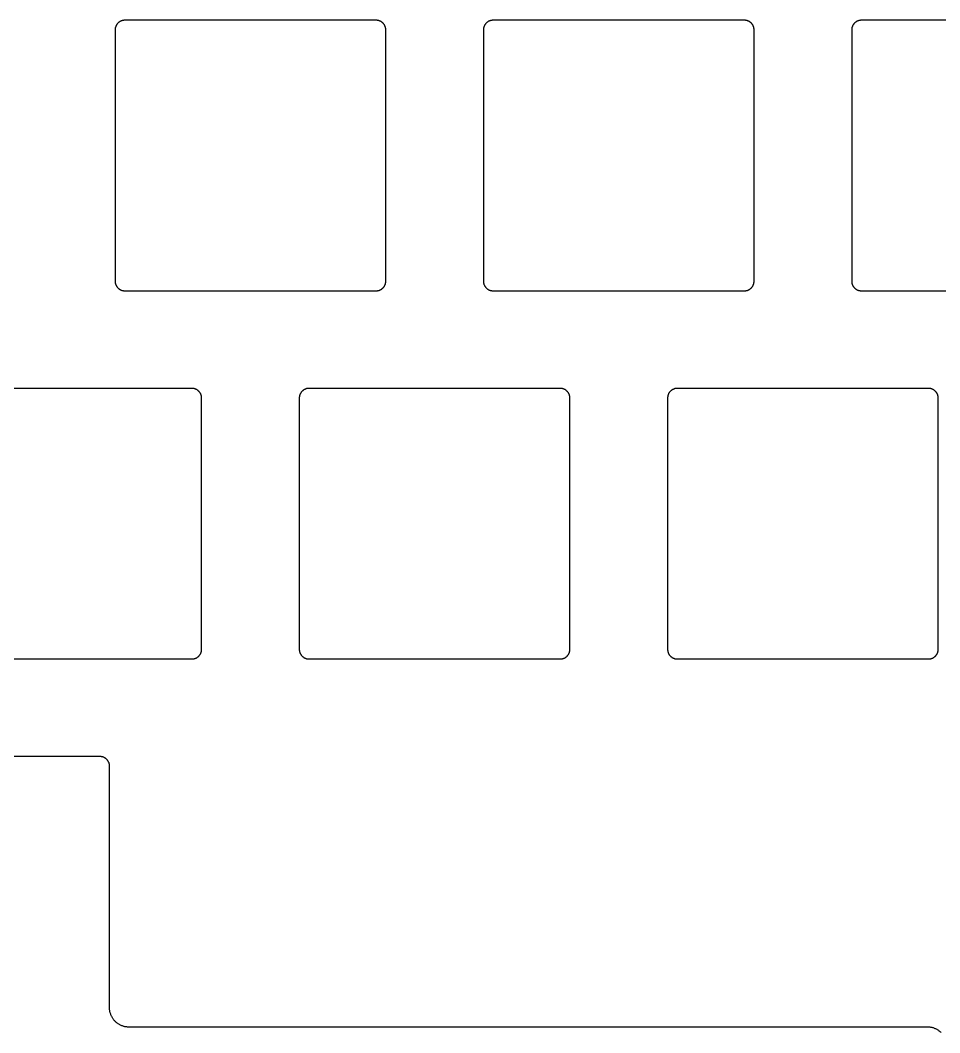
# Model space of a CAD drawing. Header units: millimetres. Extents: x -947 to -599, y 2206 to 2334.
# Drawn here: x -801.5 to -753.9, y 2212.7 to 2265.1 of the extents above; entities that cross this region are included whole.
import ezdxf

# ---------------------------------------------------------------- set-up
doc = ezdxf.new("R2010")
doc.units = ezdxf.units.MM
doc.layers.add('Default', color=18, linetype='Continuous', true_color=0x000000)

msp = doc.modelspace()

# ---------------------------------------------------------------- linework, layer by layer
at = {"layer": 'Default'}
for points in [[(-796.085, 2265.131), (-796.102, 2265.131), (-796.119, 2265.13), (-796.136, 2265.128), (-796.153, 2265.126), (-796.17, 2265.124), (-796.187, 2265.12), (-796.203, 2265.117), (-796.22, 2265.112), (-796.236, 2265.108), (-796.252, 2265.102), (-796.268, 2265.096), (-796.284, 2265.09), (-796.3, 2265.082), (-796.315, 2265.075), (-796.33, 2265.067), (-796.345, 2265.058), (-796.359, 2265.049), (-796.373, 2265.039), (-796.387, 2265.029), (-796.401, 2265.019), (-796.414, 2265.008), (-796.426, 2264.996), (-796.439, 2264.984), (-796.45, 2264.972), (-796.462, 2264.96), (-796.473, 2264.946), (-796.483, 2264.933), (-796.494, 2264.919), (-796.503, 2264.905), (-796.512, 2264.891), (-796.521, 2264.876), (-796.529, 2264.861), (-796.537, 2264.846), (-796.544, 2264.83), (-796.55, 2264.814), (-796.556, 2264.798), (-796.562, 2264.782), (-796.567, 2264.766), (-796.571, 2264.749), (-796.575, 2264.733), (-796.578, 2264.716), (-796.58, 2264.699), (-796.582, 2264.682), (-796.584, 2264.665), (-796.585, 2264.648), (-796.585, 2264.631)], [(-783.085, 2265.131), (-796.085, 2265.131)], [(-782.585, 2264.631), (-782.585, 2264.648), (-782.586, 2264.665), (-782.588, 2264.682), (-782.59, 2264.699), (-782.592, 2264.716), (-782.596, 2264.733), (-782.599, 2264.749), (-782.604, 2264.766), (-782.608, 2264.782), (-782.614, 2264.798), (-782.62, 2264.814), (-782.626, 2264.83), (-782.634, 2264.846), (-782.641, 2264.861), (-782.649, 2264.876), (-782.658, 2264.891), (-782.667, 2264.905), (-782.677, 2264.919), (-782.687, 2264.933), (-782.697, 2264.946), (-782.708, 2264.96), (-782.72, 2264.972), (-782.731, 2264.984), (-782.744, 2264.996), (-782.756, 2265.008), (-782.77, 2265.019), (-782.783, 2265.029), (-782.797, 2265.039), (-782.811, 2265.049), (-782.825, 2265.058), (-782.84, 2265.067), (-782.855, 2265.075), (-782.87, 2265.082), (-782.886, 2265.09), (-782.902, 2265.096), (-782.918, 2265.102), (-782.934, 2265.108), (-782.95, 2265.112), (-782.967, 2265.117), (-782.983, 2265.12), (-783, 2265.124), (-783.017, 2265.126), (-783.034, 2265.128), (-783.051, 2265.13), (-783.068, 2265.131), (-783.085, 2265.131)], [(-777.035, 2265.131), (-777.052, 2265.131), (-777.069, 2265.13), (-777.086, 2265.128), (-777.103, 2265.126), (-777.12, 2265.124), (-777.137, 2265.12), (-777.153, 2265.117), (-777.17, 2265.112), (-777.186, 2265.108), (-777.202, 2265.102), (-777.218, 2265.096), (-777.234, 2265.09), (-777.25, 2265.082), (-777.265, 2265.075), (-777.28, 2265.067), (-777.295, 2265.058), (-777.309, 2265.049), (-777.323, 2265.039), (-777.337, 2265.029), (-777.351, 2265.019), (-777.364, 2265.008), (-777.376, 2264.996), (-777.389, 2264.984), (-777.4, 2264.972), (-777.412, 2264.96), (-777.423, 2264.946), (-777.433, 2264.933), (-777.444, 2264.919), (-777.453, 2264.905), (-777.462, 2264.891), (-777.471, 2264.876), (-777.479, 2264.861), (-777.487, 2264.846), (-777.494, 2264.83), (-777.5, 2264.814), (-777.506, 2264.798), (-777.512, 2264.782), (-777.517, 2264.766), (-777.521, 2264.749), (-777.525, 2264.733), (-777.528, 2264.716), (-777.53, 2264.699), (-777.532, 2264.682), (-777.534, 2264.665), (-777.535, 2264.648), (-777.535, 2264.631)], [(-764.035, 2265.131), (-777.035, 2265.131)], [(-763.535, 2264.631), (-763.535, 2264.648), (-763.536, 2264.665), (-763.538, 2264.682), (-763.54, 2264.699), (-763.542, 2264.716), (-763.546, 2264.733), (-763.549, 2264.749), (-763.554, 2264.766), (-763.558, 2264.782), (-763.564, 2264.798), (-763.57, 2264.814), (-763.576, 2264.83), (-763.584, 2264.846), (-763.591, 2264.861), (-763.599, 2264.876), (-763.608, 2264.891), (-763.617, 2264.905), (-763.627, 2264.919), (-763.637, 2264.933), (-763.647, 2264.946), (-763.658, 2264.96), (-763.67, 2264.972), (-763.681, 2264.984), (-763.694, 2264.996), (-763.706, 2265.008), (-763.72, 2265.019), (-763.733, 2265.029), (-763.747, 2265.039), (-763.761, 2265.049), (-763.775, 2265.058), (-763.79, 2265.067), (-763.805, 2265.075), (-763.82, 2265.082), (-763.836, 2265.09), (-763.852, 2265.096), (-763.868, 2265.102), (-763.884, 2265.108), (-763.9, 2265.112), (-763.917, 2265.117), (-763.933, 2265.12), (-763.95, 2265.124), (-763.967, 2265.126), (-763.984, 2265.128), (-764.001, 2265.13), (-764.018, 2265.131), (-764.035, 2265.131)], [(-757.985, 2265.131), (-758.002, 2265.131), (-758.019, 2265.13), (-758.036, 2265.128), (-758.053, 2265.126), (-758.07, 2265.124), (-758.087, 2265.12), (-758.103, 2265.117), (-758.12, 2265.112), (-758.136, 2265.108), (-758.152, 2265.102), (-758.168, 2265.096), (-758.184, 2265.09), (-758.2, 2265.082), (-758.215, 2265.075), (-758.23, 2265.067), (-758.245, 2265.058), (-758.259, 2265.049), (-758.273, 2265.039), (-758.287, 2265.029), (-758.301, 2265.019), (-758.314, 2265.008), (-758.326, 2264.996), (-758.339, 2264.984), (-758.35, 2264.972), (-758.362, 2264.96), (-758.373, 2264.946), (-758.383, 2264.933), (-758.394, 2264.919), (-758.403, 2264.905), (-758.412, 2264.891), (-758.421, 2264.876), (-758.429, 2264.861), (-758.437, 2264.846), (-758.444, 2264.83), (-758.45, 2264.814), (-758.456, 2264.798), (-758.462, 2264.782), (-758.467, 2264.766), (-758.471, 2264.749), (-758.475, 2264.733), (-758.478, 2264.716), (-758.48, 2264.699), (-758.482, 2264.682), (-758.484, 2264.665), (-758.485, 2264.648), (-758.485, 2264.631)], [(-744.985, 2265.131), (-757.985, 2265.131)], [(-796.585, 2264.631), (-796.585, 2251.631)], [(-782.585, 2251.631), (-782.585, 2264.631)], [(-777.535, 2264.631), (-777.535, 2251.631)], [(-763.535, 2251.631), (-763.535, 2264.631)], [(-758.485, 2264.631), (-758.485, 2251.631)], [(-796.585, 2251.631), (-796.585, 2251.614), (-796.584, 2251.597), (-796.582, 2251.58), (-796.58, 2251.563), (-796.578, 2251.546), (-796.575, 2251.529), (-796.571, 2251.513), (-796.567, 2251.496), (-796.562, 2251.48), (-796.556, 2251.463), (-796.55, 2251.448), (-796.544, 2251.432), (-796.537, 2251.416), (-796.529, 2251.401), (-796.521, 2251.386), (-796.512, 2251.371), (-796.503, 2251.357), (-796.494, 2251.343), (-796.483, 2251.329), (-796.473, 2251.315), (-796.462, 2251.302), (-796.45, 2251.29), (-796.439, 2251.277), (-796.426, 2251.266), (-796.414, 2251.254), (-796.401, 2251.243), (-796.387, 2251.233), (-796.373, 2251.222), (-796.359, 2251.213), (-796.345, 2251.204), (-796.33, 2251.195), (-796.315, 2251.187), (-796.3, 2251.179), (-796.284, 2251.172), (-796.268, 2251.166), (-796.252, 2251.16), (-796.236, 2251.154), (-796.22, 2251.149), (-796.203, 2251.145), (-796.187, 2251.141), (-796.17, 2251.138), (-796.153, 2251.136), (-796.136, 2251.134), (-796.119, 2251.132), (-796.102, 2251.131), (-796.085, 2251.131)], [(-783.085, 2251.131), (-783.068, 2251.131), (-783.051, 2251.132), (-783.034, 2251.134), (-783.017, 2251.136), (-783, 2251.138), (-782.983, 2251.141), (-782.967, 2251.145), (-782.95, 2251.149), (-782.934, 2251.154), (-782.918, 2251.16), (-782.902, 2251.166), (-782.886, 2251.172), (-782.87, 2251.179), (-782.855, 2251.187), (-782.84, 2251.195), (-782.825, 2251.204), (-782.811, 2251.213), (-782.797, 2251.222), (-782.783, 2251.233), (-782.77, 2251.243), (-782.756, 2251.254), (-782.744, 2251.266), (-782.731, 2251.277), (-782.72, 2251.29), (-782.708, 2251.302), (-782.697, 2251.315), (-782.687, 2251.329), (-782.677, 2251.343), (-782.667, 2251.357), (-782.658, 2251.371), (-782.649, 2251.386), (-782.641, 2251.401), (-782.634, 2251.416), (-782.626, 2251.432), (-782.62, 2251.448), (-782.614, 2251.463), (-782.608, 2251.48), (-782.604, 2251.496), (-782.599, 2251.513), (-782.596, 2251.529), (-782.592, 2251.546), (-782.59, 2251.563), (-782.588, 2251.58), (-782.586, 2251.597), (-782.585, 2251.614), (-782.585, 2251.631)], [(-777.535, 2251.631), (-777.535, 2251.614), (-777.534, 2251.597), (-777.532, 2251.58), (-777.53, 2251.563), (-777.528, 2251.546), (-777.525, 2251.529), (-777.521, 2251.513), (-777.517, 2251.496), (-777.512, 2251.48), (-777.506, 2251.463), (-777.5, 2251.448), (-777.494, 2251.432), (-777.487, 2251.416), (-777.479, 2251.401), (-777.471, 2251.386), (-777.462, 2251.371), (-777.453, 2251.357), (-777.444, 2251.343), (-777.433, 2251.329), (-777.423, 2251.315), (-777.412, 2251.302), (-777.4, 2251.29), (-777.389, 2251.277), (-777.376, 2251.266), (-777.364, 2251.254), (-777.351, 2251.243), (-777.337, 2251.233), (-777.323, 2251.222), (-777.309, 2251.213), (-777.295, 2251.204), (-777.28, 2251.195), (-777.265, 2251.187), (-777.25, 2251.179), (-777.234, 2251.172), (-777.218, 2251.166), (-777.202, 2251.16), (-777.186, 2251.154), (-777.17, 2251.149), (-777.153, 2251.145), (-777.137, 2251.141), (-777.12, 2251.138), (-777.103, 2251.136), (-777.086, 2251.134), (-777.069, 2251.132), (-777.052, 2251.131), (-777.035, 2251.131)], [(-764.035, 2251.131), (-764.018, 2251.131), (-764.001, 2251.132), (-763.984, 2251.134), (-763.967, 2251.136), (-763.95, 2251.138), (-763.933, 2251.141), (-763.917, 2251.145), (-763.9, 2251.149), (-763.884, 2251.154), (-763.868, 2251.16), (-763.852, 2251.166), (-763.836, 2251.172), (-763.82, 2251.179), (-763.805, 2251.187), (-763.79, 2251.195), (-763.775, 2251.204), (-763.761, 2251.213), (-763.747, 2251.222), (-763.733, 2251.233), (-763.72, 2251.243), (-763.706, 2251.254), (-763.694, 2251.266), (-763.681, 2251.277), (-763.67, 2251.29), (-763.658, 2251.302), (-763.647, 2251.315), (-763.637, 2251.329), (-763.627, 2251.343), (-763.617, 2251.357), (-763.608, 2251.371), (-763.599, 2251.386), (-763.591, 2251.401), (-763.584, 2251.416), (-763.576, 2251.432), (-763.57, 2251.448), (-763.564, 2251.463), (-763.558, 2251.48), (-763.554, 2251.496), (-763.549, 2251.513), (-763.546, 2251.529), (-763.542, 2251.546), (-763.54, 2251.563), (-763.538, 2251.58), (-763.536, 2251.597), (-763.535, 2251.614), (-763.535, 2251.631)], [(-758.485, 2251.631), (-758.485, 2251.614), (-758.484, 2251.597), (-758.482, 2251.58), (-758.48, 2251.563), (-758.478, 2251.546), (-758.475, 2251.529), (-758.471, 2251.513), (-758.467, 2251.496), (-758.462, 2251.48), (-758.456, 2251.463), (-758.45, 2251.448), (-758.444, 2251.432), (-758.437, 2251.416), (-758.429, 2251.401), (-758.421, 2251.386), (-758.412, 2251.371), (-758.403, 2251.357), (-758.394, 2251.343), (-758.383, 2251.329), (-758.373, 2251.315), (-758.362, 2251.302), (-758.35, 2251.29), (-758.339, 2251.277), (-758.326, 2251.266), (-758.314, 2251.254), (-758.301, 2251.243), (-758.287, 2251.233), (-758.273, 2251.222), (-758.259, 2251.213), (-758.245, 2251.204), (-758.23, 2251.195), (-758.215, 2251.187), (-758.2, 2251.179), (-758.184, 2251.172), (-758.168, 2251.166), (-758.152, 2251.16), (-758.136, 2251.154), (-758.12, 2251.149), (-758.103, 2251.145), (-758.087, 2251.141), (-758.07, 2251.138), (-758.053, 2251.136), (-758.036, 2251.134), (-758.019, 2251.132), (-758.002, 2251.131), (-757.985, 2251.131)], [(-796.085, 2251.131), (-783.085, 2251.131)], [(-777.035, 2251.131), (-764.035, 2251.131)], [(-757.985, 2251.131), (-744.985, 2251.131)], [(-792.61, 2246.081), (-805.61, 2246.081)], [(-792.11, 2245.581), (-792.11, 2245.598), (-792.111, 2245.615), (-792.113, 2245.632), (-792.115, 2245.649), (-792.117, 2245.666), (-792.121, 2245.683), (-792.124, 2245.699), (-792.129, 2245.716), (-792.133, 2245.732), (-792.139, 2245.748), (-792.145, 2245.764), (-792.151, 2245.78), (-792.159, 2245.796), (-792.166, 2245.811), (-792.174, 2245.826), (-792.183, 2245.841), (-792.192, 2245.855), (-792.202, 2245.869), (-792.212, 2245.883), (-792.222, 2245.896), (-792.233, 2245.91), (-792.245, 2245.922), (-792.256, 2245.934), (-792.269, 2245.946), (-792.281, 2245.958), (-792.295, 2245.969), (-792.308, 2245.979), (-792.322, 2245.989), (-792.336, 2245.999), (-792.35, 2246.008), (-792.365, 2246.017), (-792.38, 2246.025), (-792.395, 2246.032), (-792.411, 2246.04), (-792.427, 2246.046), (-792.443, 2246.052), (-792.459, 2246.058), (-792.475, 2246.062), (-792.492, 2246.067), (-792.508, 2246.07), (-792.525, 2246.074), (-792.542, 2246.076), (-792.559, 2246.078), (-792.576, 2246.08), (-792.593, 2246.081), (-792.61, 2246.081)], [(-792.11, 2232.581), (-792.11, 2245.581)], [(-786.56, 2246.081), (-786.577, 2246.081), (-786.594, 2246.08), (-786.611, 2246.078), (-786.628, 2246.076), (-786.645, 2246.074), (-786.662, 2246.07), (-786.678, 2246.067), (-786.695, 2246.062), (-786.711, 2246.058), (-786.727, 2246.052), (-786.743, 2246.046), (-786.759, 2246.04), (-786.775, 2246.032), (-786.79, 2246.025), (-786.805, 2246.017), (-786.82, 2246.008), (-786.834, 2245.999), (-786.848, 2245.989), (-786.862, 2245.979), (-786.876, 2245.969), (-786.889, 2245.958), (-786.901, 2245.946), (-786.914, 2245.934), (-786.925, 2245.922), (-786.937, 2245.91), (-786.948, 2245.896), (-786.958, 2245.883), (-786.969, 2245.869), (-786.978, 2245.855), (-786.987, 2245.841), (-786.996, 2245.826), (-787.004, 2245.811), (-787.012, 2245.796), (-787.019, 2245.78), (-787.025, 2245.764), (-787.031, 2245.748), (-787.037, 2245.732), (-787.042, 2245.716), (-787.046, 2245.699), (-787.05, 2245.683), (-787.053, 2245.666), (-787.055, 2245.649), (-787.057, 2245.632), (-787.059, 2245.615), (-787.06, 2245.598), (-787.06, 2245.581)], [(-787.06, 2245.581), (-787.06, 2232.581)], [(-773.56, 2246.081), (-786.56, 2246.081)], [(-773.06, 2245.581), (-773.06, 2245.598), (-773.061, 2245.615), (-773.063, 2245.632), (-773.065, 2245.649), (-773.067, 2245.666), (-773.071, 2245.683), (-773.074, 2245.699), (-773.079, 2245.716), (-773.083, 2245.732), (-773.089, 2245.748), (-773.095, 2245.764), (-773.101, 2245.78), (-773.109, 2245.796), (-773.116, 2245.811), (-773.124, 2245.826), (-773.133, 2245.841), (-773.142, 2245.855), (-773.152, 2245.869), (-773.162, 2245.883), (-773.172, 2245.896), (-773.183, 2245.91), (-773.195, 2245.922), (-773.206, 2245.934), (-773.219, 2245.946), (-773.231, 2245.958), (-773.245, 2245.969), (-773.258, 2245.979), (-773.272, 2245.989), (-773.286, 2245.999), (-773.3, 2246.008), (-773.315, 2246.017), (-773.33, 2246.025), (-773.345, 2246.032), (-773.361, 2246.04), (-773.377, 2246.046), (-773.393, 2246.052), (-773.409, 2246.058), (-773.425, 2246.062), (-773.442, 2246.067), (-773.458, 2246.07), (-773.475, 2246.074), (-773.492, 2246.076), (-773.509, 2246.078), (-773.526, 2246.08), (-773.543, 2246.081), (-773.56, 2246.081)], [(-773.06, 2232.581), (-773.06, 2245.581)], [(-767.51, 2246.081), (-767.527, 2246.081), (-767.544, 2246.08), (-767.561, 2246.078), (-767.578, 2246.076), (-767.595, 2246.074), (-767.612, 2246.07), (-767.628, 2246.067), (-767.645, 2246.062), (-767.661, 2246.058), (-767.677, 2246.052), (-767.693, 2246.046), (-767.709, 2246.04), (-767.725, 2246.032), (-767.74, 2246.025), (-767.755, 2246.017), (-767.77, 2246.008), (-767.784, 2245.999), (-767.798, 2245.989), (-767.812, 2245.979), (-767.826, 2245.969), (-767.839, 2245.958), (-767.851, 2245.946), (-767.864, 2245.934), (-767.875, 2245.922), (-767.887, 2245.91), (-767.898, 2245.896), (-767.908, 2245.883), (-767.919, 2245.869), (-767.928, 2245.855), (-767.937, 2245.841), (-767.946, 2245.826), (-767.954, 2245.811), (-767.962, 2245.796), (-767.969, 2245.78), (-767.975, 2245.764), (-767.981, 2245.748), (-767.987, 2245.732), (-767.992, 2245.716), (-767.996, 2245.699), (-768, 2245.683), (-768.003, 2245.666), (-768.005, 2245.649), (-768.007, 2245.632), (-768.009, 2245.615), (-768.01, 2245.598), (-768.01, 2245.581)], [(-768.01, 2245.581), (-768.01, 2232.581)], [(-754.51, 2246.081), (-767.51, 2246.081)], [(-754.01, 2245.581), (-754.01, 2245.598), (-754.011, 2245.615), (-754.013, 2245.632), (-754.015, 2245.649), (-754.017, 2245.666), (-754.021, 2245.683), (-754.024, 2245.699), (-754.029, 2245.716), (-754.033, 2245.732), (-754.039, 2245.748), (-754.045, 2245.764), (-754.051, 2245.78), (-754.059, 2245.796), (-754.066, 2245.811), (-754.074, 2245.826), (-754.083, 2245.841), (-754.092, 2245.855), (-754.102, 2245.869), (-754.112, 2245.883), (-754.122, 2245.896), (-754.133, 2245.91), (-754.145, 2245.922), (-754.156, 2245.934), (-754.169, 2245.946), (-754.181, 2245.958), (-754.195, 2245.969), (-754.208, 2245.979), (-754.222, 2245.989), (-754.236, 2245.999), (-754.25, 2246.008), (-754.265, 2246.017), (-754.28, 2246.025), (-754.295, 2246.032), (-754.311, 2246.04), (-754.327, 2246.046), (-754.343, 2246.052), (-754.359, 2246.058), (-754.375, 2246.062), (-754.392, 2246.067), (-754.408, 2246.07), (-754.425, 2246.074), (-754.442, 2246.076), (-754.459, 2246.078), (-754.476, 2246.08), (-754.493, 2246.081), (-754.51, 2246.081)], [(-754.01, 2232.581), (-754.01, 2245.581)], [(-792.61, 2232.081), (-792.593, 2232.081), (-792.576, 2232.082), (-792.559, 2232.084), (-792.542, 2232.086), (-792.525, 2232.088), (-792.508, 2232.091), (-792.492, 2232.095), (-792.475, 2232.099), (-792.459, 2232.104), (-792.443, 2232.11), (-792.427, 2232.116), (-792.411, 2232.122), (-792.395, 2232.129), (-792.38, 2232.137), (-792.365, 2232.145), (-792.35, 2232.154), (-792.336, 2232.163), (-792.322, 2232.172), (-792.308, 2232.183), (-792.295, 2232.193), (-792.281, 2232.204), (-792.269, 2232.216), (-792.256, 2232.227), (-792.245, 2232.24), (-792.233, 2232.252), (-792.222, 2232.265), (-792.212, 2232.279), (-792.202, 2232.293), (-792.192, 2232.307), (-792.183, 2232.321), (-792.174, 2232.336), (-792.166, 2232.351), (-792.159, 2232.366), (-792.151, 2232.382), (-792.145, 2232.398), (-792.139, 2232.413), (-792.133, 2232.43), (-792.129, 2232.446), (-792.124, 2232.463), (-792.121, 2232.479), (-792.117, 2232.496), (-792.115, 2232.513), (-792.113, 2232.53), (-792.111, 2232.547), (-792.11, 2232.564), (-792.11, 2232.581)], [(-787.06, 2232.581), (-787.06, 2232.564), (-787.059, 2232.547), (-787.057, 2232.53), (-787.055, 2232.513), (-787.053, 2232.496), (-787.05, 2232.479), (-787.046, 2232.463), (-787.042, 2232.446), (-787.037, 2232.43), (-787.031, 2232.413), (-787.025, 2232.398), (-787.019, 2232.382), (-787.012, 2232.366), (-787.004, 2232.351), (-786.996, 2232.336), (-786.987, 2232.321), (-786.978, 2232.307), (-786.969, 2232.293), (-786.958, 2232.279), (-786.948, 2232.265), (-786.937, 2232.252), (-786.925, 2232.24), (-786.914, 2232.227), (-786.901, 2232.216), (-786.889, 2232.204), (-786.876, 2232.193), (-786.862, 2232.183), (-786.848, 2232.172), (-786.834, 2232.163), (-786.82, 2232.154), (-786.805, 2232.145), (-786.79, 2232.137), (-786.775, 2232.129), (-786.759, 2232.122), (-786.743, 2232.116), (-786.727, 2232.11), (-786.711, 2232.104), (-786.695, 2232.099), (-786.678, 2232.095), (-786.662, 2232.091), (-786.645, 2232.088), (-786.628, 2232.086), (-786.611, 2232.084), (-786.594, 2232.082), (-786.577, 2232.081), (-786.56, 2232.081)], [(-773.56, 2232.081), (-773.543, 2232.081), (-773.526, 2232.082), (-773.509, 2232.084), (-773.492, 2232.086), (-773.475, 2232.088), (-773.458, 2232.091), (-773.442, 2232.095), (-773.425, 2232.099), (-773.409, 2232.104), (-773.393, 2232.11), (-773.377, 2232.116), (-773.361, 2232.122), (-773.345, 2232.129), (-773.33, 2232.137), (-773.315, 2232.145), (-773.3, 2232.154), (-773.286, 2232.163), (-773.272, 2232.172), (-773.258, 2232.183), (-773.245, 2232.193), (-773.231, 2232.204), (-773.219, 2232.216), (-773.206, 2232.227), (-773.195, 2232.24), (-773.183, 2232.252), (-773.172, 2232.265), (-773.162, 2232.279), (-773.152, 2232.293), (-773.142, 2232.307), (-773.133, 2232.321), (-773.124, 2232.336), (-773.116, 2232.351), (-773.109, 2232.366), (-773.101, 2232.382), (-773.095, 2232.398), (-773.089, 2232.413), (-773.083, 2232.43), (-773.079, 2232.446), (-773.074, 2232.463), (-773.071, 2232.479), (-773.067, 2232.496), (-773.065, 2232.513), (-773.063, 2232.53), (-773.061, 2232.547), (-773.06, 2232.564), (-773.06, 2232.581)], [(-768.01, 2232.581), (-768.01, 2232.564), (-768.009, 2232.547), (-768.007, 2232.53), (-768.005, 2232.513), (-768.003, 2232.496), (-768, 2232.479), (-767.996, 2232.463), (-767.992, 2232.446), (-767.987, 2232.43), (-767.981, 2232.413), (-767.975, 2232.398), (-767.969, 2232.382), (-767.962, 2232.366), (-767.954, 2232.351), (-767.946, 2232.336), (-767.937, 2232.321), (-767.928, 2232.307), (-767.919, 2232.293), (-767.908, 2232.279), (-767.898, 2232.265), (-767.887, 2232.252), (-767.875, 2232.24), (-767.864, 2232.227), (-767.851, 2232.216), (-767.839, 2232.204), (-767.826, 2232.193), (-767.812, 2232.183), (-767.798, 2232.172), (-767.784, 2232.163), (-767.77, 2232.154), (-767.755, 2232.145), (-767.74, 2232.137), (-767.725, 2232.129), (-767.709, 2232.122), (-767.693, 2232.116), (-767.677, 2232.11), (-767.661, 2232.104), (-767.645, 2232.099), (-767.628, 2232.095), (-767.612, 2232.091), (-767.595, 2232.088), (-767.578, 2232.086), (-767.561, 2232.084), (-767.544, 2232.082), (-767.527, 2232.081), (-767.51, 2232.081)], [(-754.51, 2232.081), (-754.493, 2232.081), (-754.476, 2232.082), (-754.459, 2232.084), (-754.442, 2232.086), (-754.425, 2232.088), (-754.408, 2232.091), (-754.392, 2232.095), (-754.375, 2232.099), (-754.359, 2232.104), (-754.343, 2232.11), (-754.327, 2232.116), (-754.311, 2232.122), (-754.295, 2232.129), (-754.28, 2232.137), (-754.265, 2232.145), (-754.25, 2232.154), (-754.236, 2232.163), (-754.222, 2232.172), (-754.208, 2232.183), (-754.195, 2232.193), (-754.181, 2232.204), (-754.169, 2232.216), (-754.156, 2232.227), (-754.145, 2232.24), (-754.133, 2232.252), (-754.122, 2232.265), (-754.112, 2232.279), (-754.102, 2232.293), (-754.092, 2232.307), (-754.083, 2232.321), (-754.074, 2232.336), (-754.066, 2232.351), (-754.059, 2232.366), (-754.051, 2232.382), (-754.045, 2232.398), (-754.039, 2232.413), (-754.033, 2232.43), (-754.029, 2232.446), (-754.024, 2232.463), (-754.021, 2232.479), (-754.017, 2232.496), (-754.015, 2232.513), (-754.013, 2232.53), (-754.011, 2232.547), (-754.01, 2232.564), (-754.01, 2232.581)], [(-805.61, 2232.081), (-792.61, 2232.081)], [(-786.56, 2232.081), (-773.56, 2232.081)], [(-767.51, 2232.081), (-754.51, 2232.081)], [(-797.373, 2227.031), (-810.373, 2227.031)], [(-796.873, 2226.531), (-796.873, 2226.548), (-796.874, 2226.565), (-796.875, 2226.582), (-796.877, 2226.599), (-796.88, 2226.616), (-796.883, 2226.633), (-796.887, 2226.649), (-796.891, 2226.666), (-796.896, 2226.682), (-796.901, 2226.698), (-796.907, 2226.714), (-796.914, 2226.73), (-796.921, 2226.746), (-796.929, 2226.761), (-796.937, 2226.776), (-796.945, 2226.791), (-796.954, 2226.805), (-796.964, 2226.819), (-796.974, 2226.833), (-796.985, 2226.846), (-796.996, 2226.86), (-797.007, 2226.872), (-797.019, 2226.884), (-797.031, 2226.896), (-797.044, 2226.908), (-797.057, 2226.919), (-797.07, 2226.929), (-797.084, 2226.939), (-797.098, 2226.949), (-797.113, 2226.958), (-797.127, 2226.967), (-797.143, 2226.975), (-797.158, 2226.982), (-797.173, 2226.99), (-797.189, 2226.996), (-797.205, 2227.002), (-797.221, 2227.008), (-797.238, 2227.012), (-797.254, 2227.017), (-797.271, 2227.02), (-797.288, 2227.024), (-797.304, 2227.026), (-797.321, 2227.028), (-797.338, 2227.03), (-797.355, 2227.031), (-797.373, 2227.031)], [(-796.873, 2214.031), (-796.873, 2226.531)], [(-795.873, 2213.031), (-795.907, 2213.032), (-795.941, 2213.033), (-795.975, 2213.036), (-796.009, 2213.04), (-796.042, 2213.045), (-796.076, 2213.052), (-796.109, 2213.059), (-796.142, 2213.068), (-796.175, 2213.078), (-796.207, 2213.089), (-796.239, 2213.101), (-796.271, 2213.114), (-796.302, 2213.128), (-796.333, 2213.143), (-796.363, 2213.159), (-796.392, 2213.177), (-796.421, 2213.195), (-796.449, 2213.214), (-796.477, 2213.234), (-796.504, 2213.255), (-796.53, 2213.277), (-796.555, 2213.3), (-796.58, 2213.324), (-796.603, 2213.348), (-796.626, 2213.374), (-796.648, 2213.4), (-796.669, 2213.427), (-796.69, 2213.454), (-796.709, 2213.482), (-796.727, 2213.511), (-796.744, 2213.541), (-796.76, 2213.571), (-796.776, 2213.601), (-796.79, 2213.633), (-796.803, 2213.664), (-796.815, 2213.696), (-796.826, 2213.728), (-796.835, 2213.761), (-796.844, 2213.794), (-796.852, 2213.827), (-796.858, 2213.861), (-796.863, 2213.895), (-796.867, 2213.929), (-796.87, 2213.963), (-796.872, 2213.997), (-796.873, 2214.031)], [(-754.562, 2213.031), (-795.873, 2213.031)], [(-753.855, 2212.738), (-753.879, 2212.762), (-753.905, 2212.785), (-753.931, 2212.807), (-753.958, 2212.828), (-753.985, 2212.848), (-754.013, 2212.867), (-754.042, 2212.885), (-754.072, 2212.903), (-754.102, 2212.919), (-754.132, 2212.934), (-754.163, 2212.948), (-754.195, 2212.961), (-754.227, 2212.973), (-754.259, 2212.984), (-754.292, 2212.994), (-754.325, 2213.002), (-754.358, 2213.01), (-754.392, 2213.016), (-754.426, 2213.022), (-754.459, 2213.026), (-754.494, 2213.029), (-754.528, 2213.03), (-754.562, 2213.031)]]:
    msp.add_lwpolyline(points, dxfattribs=at)

doc.saveas('drawing.dxf')
